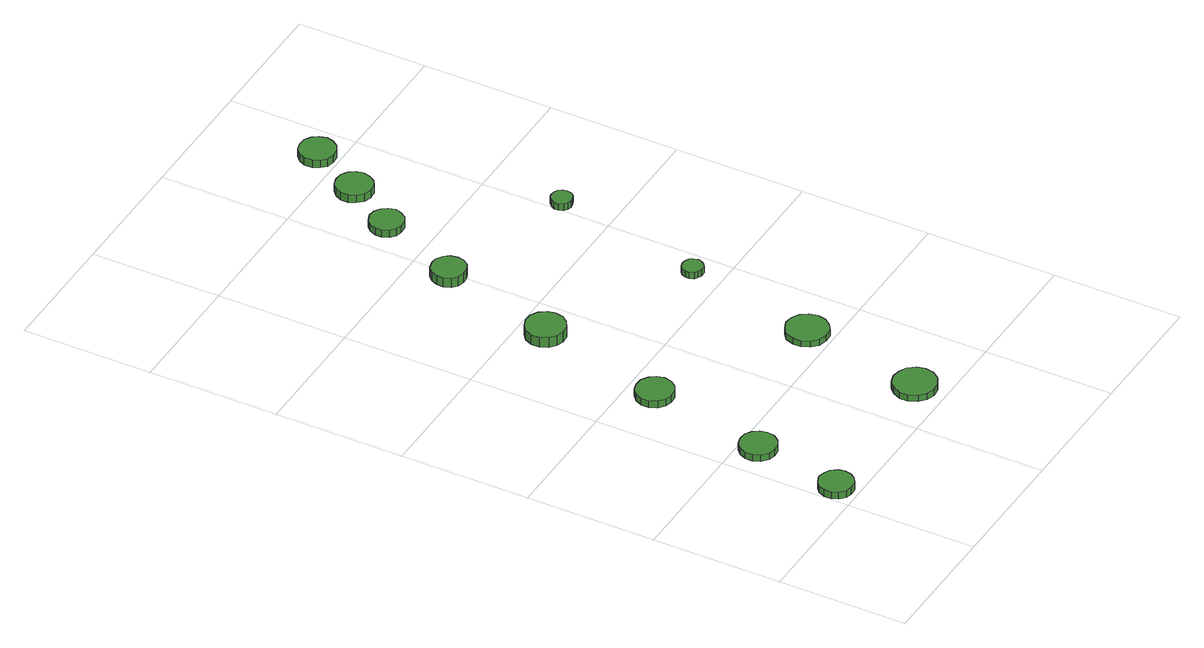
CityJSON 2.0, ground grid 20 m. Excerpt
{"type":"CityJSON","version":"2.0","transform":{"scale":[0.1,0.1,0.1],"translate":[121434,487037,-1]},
"CityObjects":{
"tree1":{"type":"SolitaryVegetationObject","attributes":{"function":"something"},"geometry":[{"type":"MultiSurface","lod":"1","boundaries":[[[0,1,2,3,4,5,6,7,8,9,10,11,12,13,14]],[[15,16,17,18,19,20,21,22,23,24,25,26,27,28,29]],[[0,29,28,1]],[[1,28,27,2]],[[2,27,26,3]],[[3,26,25,4]],[[4,25,24,5]],[[5,24,23,6]],[[6,23,22,7]],[[7,22,21,8]],[[8,21,20,9]],[[9,20,19,10]],[[10,19,18,11]],[[11,18,17,12]],[[12,17,16,13]],[[13,16,15,14]],[[14,15,29,0]]]}]},
"tree2":{"type":"SolitaryVegetationObject","attributes":{"function":"something"},"geometry":[{"type":"MultiSurface","lod":"1","boundaries":[[[30,31,32,33,34,35,36,37,38,39,40,41,42,43,44]],[[45,46,47,48,49,50,51,52,53,54,55,56,57,58,59]],[[30,59,58,31]],[[31,58,57,32]],[[32,57,56,33]],[[33,56,55,34]],[[34,55,54,35]],[[35,54,53,36]],[[36,53,52,37]],[[37,52,51,38]],[[38,51,50,39]],[[39,50,49,40]],[[40,49,48,41]],[[41,48,47,42]],[[42,47,46,43]],[[43,46,45,44]],[[44,45,59,30]]]}]},
"tree3":{"type":"SolitaryVegetationObject","attributes":{"function":"something"},"geometry":[{"type":"MultiSurface","lod":"1","boundaries":[[[60,61,62,63,64,65,66,67,68,69,70,71,72,73,74]],[[75,76,77,78,79,80,81,82,83,84,85,86,87,88,89]],[[60,89,88,61]],[[61,88,87,62]],[[62,87,86,63]],[[63,86,85,64]],[[64,85,84,65]],[[65,84,83,66]],[[66,83,82,67]],[[67,82,81,68]],[[68,81,80,69]],[[69,80,79,70]],[[70,79,78,71]],[[71,78,77,72]],[[72,77,76,73]],[[73,76,75,74]],[[74,75,89,60]]]}]},
"tree4":{"type":"SolitaryVegetationObject","attributes":{"function":"something"},"geometry":[{"type":"MultiSurface","lod":"1","boundaries":[[[90,91,92,93,94,95,96,97,98,99,100,101,102,103,104]],[[105,106,107,108,109,110,111,112,113,114,115,116,117,118,119]],[[90,119,118,91]],[[91,118,117,92]],[[92,117,116,93]],[[93,116,115,94]],[[94,115,114,95]],[[95,114,113,96]],[[96,113,112,97]],[[97,112,111,98]],[[98,111,110,99]],[[99,110,109,100]],[[100,109,108,101]],[[101,108,107,102]],[[102,107,106,103]],[[103,106,105,104]],[[104,105,119,90]]]}]},
"tree5":{"type":"SolitaryVegetationObject","attributes":{"function":"something"},"geometry":[{"type":"MultiSurface","lod":"1","boundaries":[[[120,121,122,123,124,125,126,127,128,129,130,131,132,133,134]],[[135,136,137,138,139,140,141,142,143,144,145,146,147,148,149]],[[120,149,148,121]],[[121,148,147,122]],[[122,147,146,123]],[[123,146,145,124]],[[124,145,144,125]],[[125,144,143,126]],[[126,143,142,127]],[[127,142,141,128]],[[128,141,140,129]],[[129,140,139,130]],[[130,139,138,131]],[[131,138,137,132]],[[132,137,136,133]],[[133,136,135,134]],[[134,135,149,120]]]}]},
"tree6":{"type":"SolitaryVegetationObject","attributes":{"function":"something"},"geometry":[{"type":"MultiSurface","lod":"1","boundaries":[[[150,151,152,153,154,155,156,157,158,159,160,161,162,163,164]],[[165,166,167,168,169,170,171,172,173,174,175,176,177,178,179]],[[150,179,178,151]],[[151,178,177,152]],[[152,177,176,153]],[[153,176,175,154]],[[154,175,174,155]],[[155,174,173,156]],[[156,173,172,157]],[[157,172,171,158]],[[158,171,170,159]],[[159,170,169,160]],[[160,169,168,161]],[[161,168,167,162]],[[162,167,166,163]],[[163,166,165,164]],[[164,165,179,150]]]}]},
"tree7":{"type":"SolitaryVegetationObject","attributes":{"function":"something"},"geometry":[{"type":"MultiSurface","lod":"1","boundaries":[[[180,181,182,183,184,185,186,187,188,189,190,191,192,193,194]],[[195,196,197,198,199,200,201,202,203,204,205,206,207,208,209]],[[180,209,208,181]],[[181,208,207,182]],[[182,207,206,183]],[[183,206,205,184]],[[184,205,204,185]],[[185,204,203,186]],[[186,203,202,187]],[[187,202,201,188]],[[188,201,200,189]],[[189,200,199,190]],[[190,199,198,191]],[[191,198,197,192]],[[192,197,196,193]],[[193,196,195,194]],[[194,195,209,180]]]}]},
"tree8":{"type":"SolitaryVegetationObject","attributes":{"function":"something"},"geometry":[{"type":"MultiSurface","lod":"1","boundaries":[[[210,211,212,213,214,215,216,217,218,219,220,221,222,223,224]],[[225,226,227,228,229,230,231,232,233,234,235,236,237,238,239]],[[210,239,238,211]],[[211,238,237,212]],[[212,237,236,213]],[[213,236,235,214]],[[214,235,234,215]],[[215,234,233,216]],[[216,233,232,217]],[[217,232,231,218]],[[218,231,230,219]],[[219,230,229,220]],[[220,229,228,221]],[[221,228,227,222]],[[222,227,226,223]],[[223,226,225,224]],[[224,225,239,210]]]}]},
"tree9":{"type":"SolitaryVegetationObject","attributes":{"function":"something"},"geometry":[{"type":"MultiSurface","lod":"1","boundaries":[[[240,241,242,243,244,245,246,247,248,249,250,251,252,253,254]],[[255,256,257,258,259,260,261,262,263,264,265,266,267,268,269]],[[240,269,268,241]],[[241,268,267,242]],[[242,267,266,243]],[[243,266,265,244]],[[244,265,264,245]],[[245,264,263,246]],[[246,263,262,247]],[[247,262,261,248]],[[248,261,260,249]],[[249,260,259,250]],[[250,259,258,251]],[[251,258,257,252]],[[252,257,256,253]],[[253,256,255,254]],[[254,255,269,240]]]}]},
"tree10":{"type":"SolitaryVegetationObject","attributes":{"function":"something"},"geometry":[{"type":"MultiSurface","lod":"1","boundaries":[[[270,271,272,273,274,275,276,277,278,279,280,281,282,283,284]],[[285,286,287,288,289,290,291,292,293,294,295,296,297,298,299]],[[270,299,298,271]],[[271,298,297,272]],[[272,297,296,273]],[[273,296,295,274]],[[274,295,294,275]],[[275,294,293,276]],[[276,293,292,277]],[[277,292,291,278]],[[278,291,290,279]],[[279,290,289,280]],[[280,289,288,281]],[[281,288,287,282]],[[282,287,286,283]],[[283,286,285,284]],[[284,285,299,270]]]}]},
"tree11":{"type":"SolitaryVegetationObject","attributes":{"function":"something"},"geometry":[{"type":"MultiSurface","lod":"1","boundaries":[[[300,301,302,303,304,305,306,307,308,309,310,311,312,313,314]],[[315,316,317,318,319,320,321,322,323,324,325,326,327,328,329]],[[300,329,328,301]],[[301,328,327,302]],[[302,327,326,303]],[[303,326,325,304]],[[304,325,324,305]],[[305,324,323,306]],[[306,323,322,307]],[[307,322,321,308]],[[308,321,320,309]],[[309,320,319,310]],[[310,319,318,311]],[[311,318,317,312]],[[312,317,316,313]],[[313,316,315,314]],[[314,315,329,300]]]}]},
"tree12":{"type":"SolitaryVegetationObject","attributes":{"function":"something"},"geometry":[{"type":"MultiSurface","lod":"1","boundaries":[[[330,331,332,333,334,335,336,337,338,339,340,341,342,343,344]],[[345,346,347,348,349,350,351,352,353,354,355,356,357,358,359]],[[330,359,358,331]],[[331,358,357,332]],[[332,357,356,333]],[[333,356,355,334]],[[334,355,354,335]],[[335,354,353,336]],[[336,353,352,337]],[[337,352,351,338]],[[338,351,350,339]],[[339,350,349,340]],[[340,349,348,341]],[[341,348,347,342]],[[342,347,346,343]],[[343,346,345,344]],[[344,345,359,330]]]}]}
},
"vertices":[
[54,34,18],[52,44,18],[45,53,18],[36,58,18],[25,60,18],[15,56,18],[7,49,18],[3,39,18],[3,28,18],[7,18,18],[15,11,18],[25,8,18],[36,9,18],[45,14,18],[52,23,18],[52,23,6],[45,14,6],[36,9,6],[25,8,6],[15,11,6],[7,18,6],[3,28,6],[3,39,6],[7,49,6],[15,56,6],[25,60,6],[36,58,6],[45,53,6],[52,44,6],[54,34,6],
[81,172,17],[79,183,17],[72,192,17],[62,198,17],[51,199,17],[40,196,17],[31,188,17],[26,177,17],[26,166,17],[31,155,17],[40,147,17],[51,144,17],[62,145,17],[72,151,17],[79,160,17],[79,160,6],[72,151,6],[62,145,6],[51,144,6],[40,147,6],[31,155,6],[26,166,6],[26,177,6],[31,188,6],[40,196,6],[51,199,6],[62,198,6],[72,192,6],[79,183,6],[81,172,6],
[121,357,18],[118,369,18],[111,378,18],[101,384,18],[89,385,18],[78,382,18],[69,374,18],[64,363,18],[64,351,18],[69,340,18],[78,332,18],[89,329,18],[101,330,18],[111,336,18],[118,345,18],[118,345,6],[111,336,6],[101,330,6],[89,329,6],[78,332,6],[69,340,6],[64,351,6],[64,363,6],[69,374,6],[78,382,6],[89,385,6],[101,384,6],[111,378,6],[118,369,6],[121,357,6],
[315,48,17],[312,61,17],[304,72,17],[292,78,17],[279,80,17],[266,76,17],[256,67,17],[250,54,17],[250,41,17],[256,28,17],[266,19,17],[279,15,17],[292,17,17],[304,23,17],[312,34,17],[312,34,6],[304,23,6],[292,17,6],[279,15,6],[266,19,6],[256,28,6],[250,41,6],[250,54,6],[256,67,6],[266,76,6],[279,80,6],[292,78,6],[304,72,6],[312,61,6],[315,48,6],
[172,558,23],[170,570,23],[162,581,23],[151,587,23],[139,588,23],[127,584,23],[118,576,23],[112,564,23],[112,552,23],[118,540,23],[127,532,23],[139,528,23],[151,529,23],[162,536,23],[170,546,23],[170,546,6],[162,536,6],[151,529,6],[139,528,6],[127,532,6],[118,540,6],[112,552,6],[112,564,6],[118,576,6],[127,584,6],[139,588,6],[151,587,6],[162,581,6],[170,570,6],[172,558,6],
[351,239,16],[348,252,16],[340,263,16],[329,269,16],[316,271,16],[303,266,16],[293,258,16],[288,245,16],[288,232,16],[293,220,16],[303,211,16],[316,207,16],[329,208,16],[340,215,16],[348,226,16],[348,226,6],[340,215,6],[329,208,6],[316,207,6],[303,211,6],[293,220,6],[288,232,6],[288,245,6],[293,258,6],[303,266,6],[316,271,6],[329,269,6],[340,263,6],[348,252,6],[351,239,6],
[220,740,22],[218,751,22],[212,759,22],[202,765,22],[192,766,22],[181,763,22],[173,755,22],[169,746,22],[169,735,22],[173,725,22],[181,718,22],[192,715,22],[202,716,22],[212,721,22],[218,730,22],[218,730,6],[212,721,6],[202,716,6],[192,715,6],[181,718,6],[173,725,6],[169,735,6],[169,746,6],[173,755,6],[181,763,6],[192,766,6],[202,765,6],[212,759,6],[218,751,6],[220,740,6],
[382,446,17],[380,453,17],[377,458,17],[371,461,17],[364,462,17],[358,460,17],[353,456,17],[350,450,17],[350,443,17],[353,437,17],[358,433,17],[364,431,17],[371,431,17],[377,435,17],[380,440,17],[380,440,6],[377,435,6],[371,431,6],[364,431,6],[358,433,6],[353,437,6],[350,443,6],[350,450,6],[353,456,6],[358,460,6],[364,462,6],[371,461,6],[377,458,6],[380,453,6],[382,446,6],
[279,871,18],[276,882,18],[270,890,18],[261,896,18],[250,897,18],[240,893,18],[232,886,18],[228,876,18],[228,866,18],[232,856,18],[240,849,18],[250,846,18],[261,847,18],[270,852,18],[276,861,18],[276,861,6],[270,852,6],[261,847,6],[250,846,6],[240,849,6],[232,856,6],[228,866,6],[228,876,6],[232,886,6],[240,893,6],[250,897,6],[261,896,6],[270,890,6],[276,882,6],[279,871,6],
[330,950,19],[327,961,19],[321,970,19],[311,976,19],[299,977,19],[288,974,19],[280,966,19],[275,956,19],[275,944,19],[280,934,19],[288,926,19],[299,922,19],[311,923,19],[321,929,19],[327,939,19],[327,939,6],[321,929,6],[311,923,6],[299,922,6],[288,926,6],[280,934,6],[275,944,6],[275,956,6],[280,966,6],[288,974,6],[299,977,6],[311,976,6],[321,970,6],[327,961,6],[330,950,6],
[432,682,17],[431,689,17],[427,694,17],[421,697,17],[414,698,17],[408,696,17],[403,691,17],[400,685,17],[400,679,17],[403,672,17],[408,668,17],[414,666,17],[421,667,17],[427,670,17],[431,675,17],[431,675,6],[427,670,6],[421,667,6],[414,666,6],[408,668,6],[403,672,6],[400,679,6],[400,685,6],[403,691,6],[408,696,6],[414,698,6],[421,697,6],[427,694,6],[431,689,6],[432,682,6],
[376,1033,19],[373,1044,19],[367,1053,19],[357,1059,19],[345,1060,19],[334,1057,19],[326,1049,19],[321,1039,19],[321,1027,19],[326,1017,19],[334,1009,19],[345,1006,19],[357,1007,19],[367,1013,19],[373,1022,19],[373,1022,6],[367,1013,6],[357,1007,6],[345,1006,6],[334,1009,6],[326,1017,6],[321,1027,6],[321,1039,6],[326,1049,6],[334,1057,6],[345,1060,6],[357,1059,6],[367,1053,6],[373,1044,6],[376,1033,6]
]}
